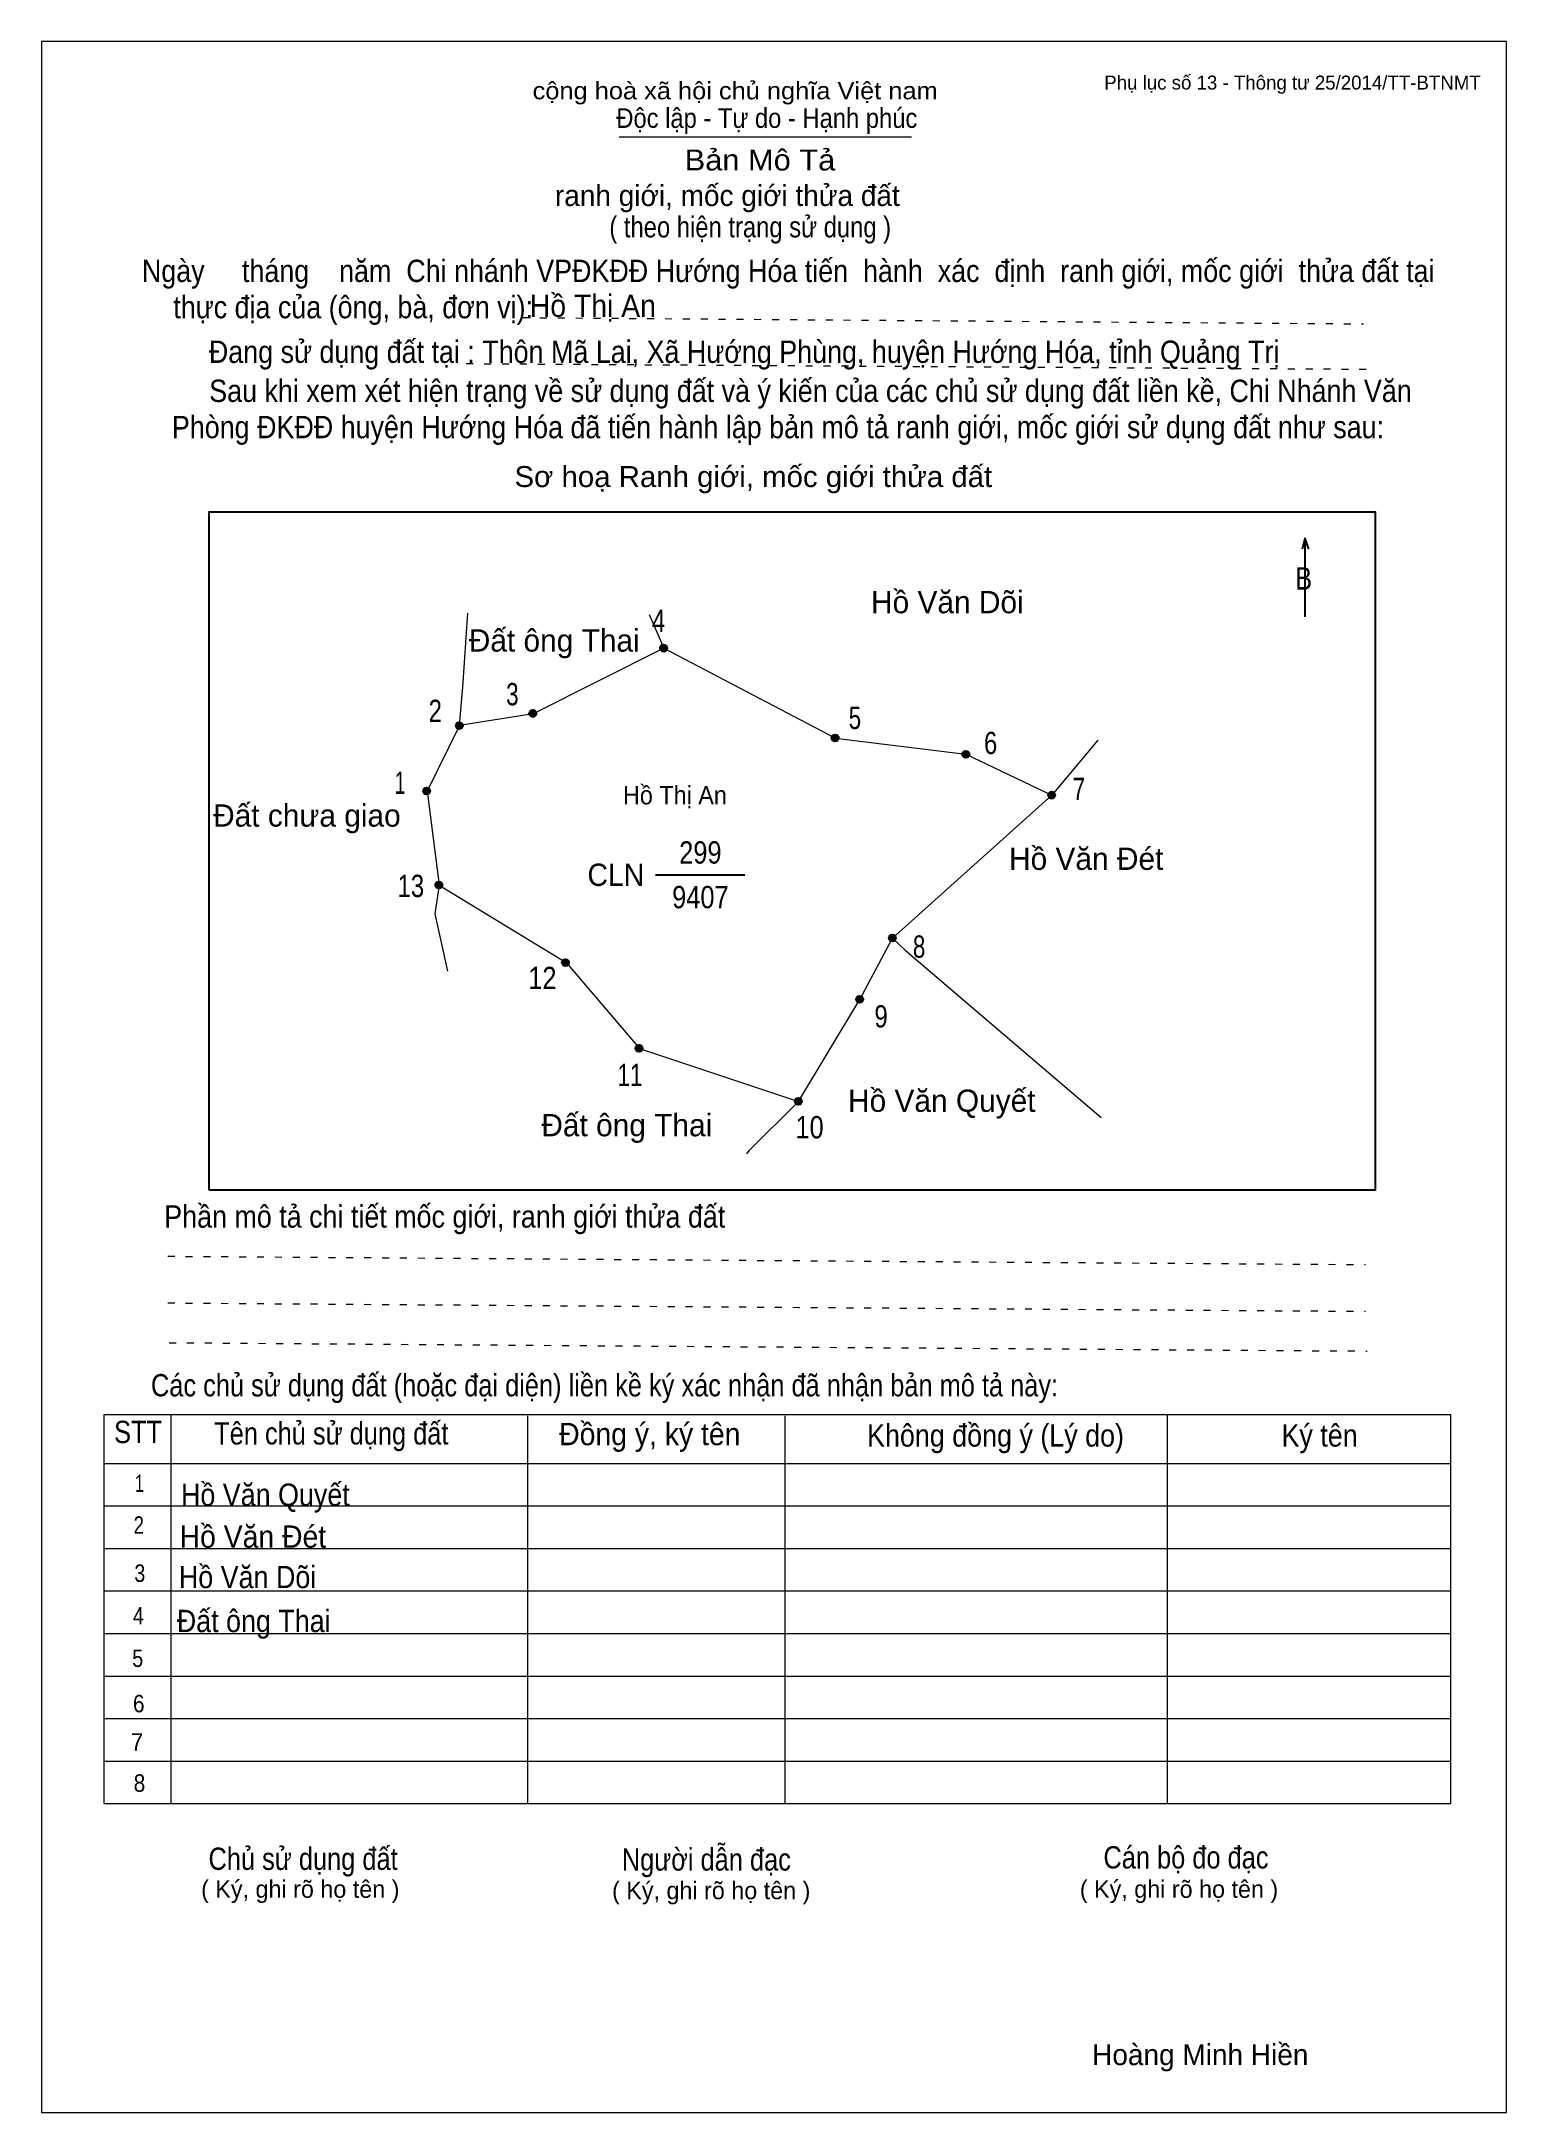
# Model space of a CAD drawing. Header units: centimetres. Extents: x 0 to 21, y 0 to 29.7.
import ezdxf
from ezdxf.enums import TextEntityAlignment as Align

# ---------------------------------------------------------------- set-up
doc = ezdxf.new("R2010")
doc.units = ezdxf.units.CM
doc.header["$LTSCALE"] = 0.13
doc.linetypes.add('DOTTED', pattern=[1.5, 0.3, -1.2])
for name, color, linetype, lineweight in [('1', 7, 'Continuous', 13), ('32', 7, 'Continuous', 25), ('33', 7, 'Continuous', 25), ('6', 7, 'Continuous', 13), ('62', 7, 'Continuous', 13)]:
    doc.layers.add(name, color=color, linetype=linetype, lineweight=lineweight)
for name, color, linetype in [('2', 7, 'Continuous'), ('34', 7, 'Continuous'), ('63', 7, 'Continuous')]:
    doc.layers.add(name, color=color, linetype=linetype)

msp = doc.modelspace()

# ---------------------------------------------------------------- hatches: boundary and pattern name
at = {"layer": '32'}
for points in [[(8.9667, 21, 1), (8.8667, 21, 1)], [(6.0387, 19.8874, 1), (5.9387, 19.8874, 1)], [(7.0928, 20.0631, 1), (6.9928, 20.0631, 1)], [(11.4261, 19.7117, 1), (11.3261, 19.7117, 1)], [(13.3, 19.4775, 1), (13.2, 19.4775, 1)], [(5.5703, 18.9505, 1), (5.4703, 18.9505, 1)], [(14.5297, 18.8919, 1), (14.4297, 18.8919, 1)], [(5.7459, 17.6036, 1), (5.6459, 17.6036, 1)], [(12.2459, 16.8423, 1), (12.1459, 16.8423, 1)], [(7.5613, 16.491, 1), (7.4613, 16.491, 1)], [(11.7775, 15.964, 1), (11.6775, 15.964, 1)], [(8.6153, 15.2613, 1), (8.5153, 15.2613, 1)], [(10.8991, 14.5, 1), (10.7991, 14.5, 1)]]:
    msp.add_hatch(color=256, dxfattribs=at).paths.add_polyline_path(points)

# ---------------------------------------------------------------- linework, layer by layer
at = {"layer": '1'}
msp.add_lwpolyline([(21, 0), (21, 29.7), (0, 29.7), (0, 0)], close=True, dxfattribs=at)
at = {"layer": '32'}
for centre in [(8.9167, 21), (5.9887, 19.8874), (7.0428, 20.0631), (11.3761, 19.7117), (13.25, 19.4775), (5.5203, 18.9505), (14.4797, 18.8919), (5.6959, 17.6036), (12.1959, 16.8423), (7.5113, 16.491), (11.7275, 15.964), (8.5653, 15.2613), (10.8491, 14.5)]:
    msp.add_circle(centre, 0.05, dxfattribs=at)
at = {"layer": '33'}
msp.add_line((8.8, 17.75), (10.08, 17.75), dxfattribs=at)
at = {"layer": '6'}
for p, q in [((8.71, 21.48), (8.92, 21)), ((15.14, 19.68), (14.48, 18.89)), ((14.48, 18.89), (12.2, 16.84))]:
    msp.add_line(p, q, dxfattribs=at)
for points in [[(5.99, 19.89), (6.04, 20.44), (6.11, 21.5)], [(8.92, 21), (7.05, 20.06), (5.99, 19.89)], [(8.92, 21), (11.38, 19.71), (13.25, 19.48), (14.48, 18.89)], [(5.99, 19.89), (5.53, 18.95), (5.7, 17.6)], [(5.7, 17.6), (5.64, 17.19), (5.82, 16.37)], [(5.7, 17.6), (7.52, 16.49), (8.57, 15.26), (10.85, 14.5)], [(10.85, 14.5), (11.73, 15.96), (12.2, 16.84)], [(12.2, 16.84), (12.38, 16.67), (15.19, 14.27)], [(10.11, 13.75), (10.15, 13.8), (10.85, 14.5)]]:
    msp.add_lwpolyline(points, dxfattribs=at)
at = {"layer": '62'}
for p, q in [((8.28, 28.33), (12.47, 28.33)), ((0.9, 10.01), (20.2, 10.01)), ((0.9, 4.43), (0.9, 10.01)), ((1.86, 4.43), (1.86, 10.01)), ((6.97, 4.43), (6.97, 9.99)), ((10.66, 4.43), (10.66, 9.99)), ((16.14, 4.43), (16.14, 10.01)), ((20.2, 4.43), (20.2, 10.01)), ((0.9, 9.31), (20.2, 9.31)), ((0.9, 8.7), (20.2, 8.7)), ((0.9, 8.09), (20.2, 8.09)), ((0.9, 7.48), (20.2, 7.48)), ((0.9, 6.87), (20.2, 6.87)), ((0.9, 6.26), (20.2, 6.26)), ((0.9, 5.65), (20.2, 5.65)), ((0.9, 5.04), (20.2, 5.04)), ((0.9, 4.43), (20.2, 4.43))]:
    msp.add_line(p, q, dxfattribs=at)
at = {"layer": '62', "linetype": 'DOTTED'}
for p, q in [((6.89, 25.74), (18.95, 25.65)), ((6.09, 25.08), (19.04, 25)), ((1.81, 12.28), (18.98, 12.16)), ((1.81, 11.61), (18.98, 11.49)), ((1.83, 11.04), (19, 10.92))]:
    msp.add_line(p, q, dxfattribs=at)
at = {"layer": '62', "lineweight": 25}
for p, q in [((18.11, 22.58), (18.11, 21.45)), ((18.11, 22.57), (18.07, 22.42)), ((18.11, 22.57), (18.16, 22.42))]:
    msp.add_line(p, q, dxfattribs=at)
msp.add_lwpolyline([(2.4, 13.23), (19.12, 13.23), (19.12, 22.95), (2.4, 22.95)], close=True, dxfattribs=at)

# ---------------------------------------------------------------- texts
at = {"layer": '2', "width": 0.95}
msp.add_text('Hồ Thị An', height=0.2635, dxfattribs=at).set_placement((9.08, 18.76), align=Align.CENTER)
at = {"layer": '32'}
for s, width, p in [('4', 0.8, (8.845, 21.23)), ('3', 0.75, (6.75, 20.18)), ('2', 0.8, (5.645, 19.94)), ('5', 0.75, (11.66, 19.84)), ('6', 0.8, (13.605, 19.48)), ('1', 0.65, (5.14, 18.91)), ('7', 0.75, (14.87, 18.82)), ('13', 0.8, (5.295, 17.43)), ('8', 0.75, (12.58, 16.56)), ('12', 0.85, (7.18, 16.11)), ('9', 0.8, (12.035, 15.56)), ('11', 0.75, (8.435, 14.72)), ('10', 0.85, (11.01, 13.97))]:
    msp.add_text(s, height=0.32, dxfattribs=dict(at, width=width)).set_placement(p, align=Align.CENTER)
at = {"layer": '33'}
for s, p in [('Hồ Văn Dõi', (12.985, 21.5)), ('Đất ông Thai', (7.35, 20.95)), ('Đất chưa giao', (3.805, 18.44)), ('Hồ Văn Đét', (14.975, 17.82)), ('Hồ Văn Quyết', (12.905, 14.35)), ('Đất ông Thai', (8.39, 14))]:
    msp.add_text(s, height=0.32, dxfattribs=at).set_placement(p, align=Align.CENTER)
at = {"layer": '33', "width": 0.85}
for s, p in [('299', (9.445, 17.91)), ('9407', (9.445, 17.27))]:
    msp.add_text(s, height=0.32, dxfattribs=at).set_placement(p, align=Align.CENTER)
at = {"layer": '33', "width": 0.95}
msp.add_text('CLN', height=0.32, dxfattribs=at).set_placement((8.64, 17.59), align=Align.RIGHT)
at = {"layer": '34'}
for s, width, p in [('Hồ Thị An', 0.95, (7, 25.75)), ('Hồ Văn Quyết', 0.9, (2, 8.7)), ('Hồ Văn Đét', 0.95, (1.98, 8.1)), ('Hồ Văn Dõi', 0.9, (1.97, 7.52)), ('Đất ông Thai', 0.9, (1.94, 6.89))]:
    msp.add_text(s, height=0.32, dxfattribs=dict(at, width=width)).set_placement(p)
at = {"layer": '62'}
for s, height, width, p in [('cộng hoà xã hội chủ nghĩa Việt nam', 0.2474, 1.1, (7.04, 28.87)), ('Độc lập - Tự do - Hạnh phúc', 0.2828, 0.9, (8.24, 28.46)), ('Bản Mô Tả', 0.3, 1.1, (9.22, 27.85)), ('( theo hiện trạng sử dụng )', 0.3, 0.85, (8.14, 26.89)), ('Ngày     tháng    năm  Chi nhánh VPĐKĐĐ Hướng Hóa tiến  hành  xác  định  ranh giới, mốc giới  thửa đất tại ', 0.32, 0.9, (1.44, 26.25)), ('thực địa của (ông, bà, đơn vị): ', 0.32, 0.9, (1.89, 25.73)), ('Đang sử dụng đất tại : Thôn Mã Lai, Xã Hướng Phùng, huyện Hướng Hóa, tỉnh Quảng Trị', 0.32, 0.9, (2.4, 25.09)), ('     Sau khi xem xét hiện trạng về sử dụng đất và ý kiến của các chủ sử dụng đất liền kề, Chi Nhánh Văn ', 0.32, 0.9, (1.87, 24.53)), ('Phòng ĐKĐĐ huyện Hướng Hóa đã tiến hành lập bản mô tả ranh giới, mốc giới sử dụng đất như sau:', 0.32, 0.9, (1.87, 24.01)), ('Sơ hoạ Ranh giới, mốc giới thửa đất', 0.3, 1.05, (6.78, 23.31)), ('B', 0.32, 0.85, (17.97, 21.84)), ('Phần mô tả chi tiết mốc giới, ranh giới thửa đất ', 0.32, 0.9, (1.76, 12.69)), ('Các chủ sử dụng đất (hoặc đại diện) liền kề ký xác nhận đã nhận bản mô tả này:', 0.32, 0.85, (1.57, 10.27))]:
    msp.add_text(s, height=height, dxfattribs=dict(at, width=width)).set_placement(p)
msp.add_text('ranh giới, mốc giới thửa đất', height=0.3, dxfattribs=at).set_placement((7.36, 27.34))
for s, height, width, p in [('STT', 0.32, 0.85, (1.385, 9.6)), ('Tên chủ sử dụng đất', 0.32, 0.85, (4.155, 9.58)), ('Đồng ý, ký tên', 0.32, 0.95, (8.72, 9.57)), ('Không đồng ý (Lý do)', 0.32, 0.9, (13.675, 9.55)), ('Ký tên', 0.32, 0.9, (18.32, 9.55)), ('1', 0.25, 0.7, (1.405, 8.9)), ('2', 0.25, 0.8, (1.395, 8.3)), ('3', 0.25, 0.85, (1.41, 7.61)), ('4', 0.25, 0.85, (1.39, 7)), ('5', 0.25, 0.85, (1.38, 6.39)), ('6', 0.25, 0.9, (1.395, 5.74)), ('7', 0.25, 0.95, (1.37, 5.19)), ('8', 0.25, 0.9, (1.405, 4.6)), ('Người dẫn đạc', 0.32, 0.85, (9.53, 3.47)), ('Chủ sử dụng đất', 0.32, 0.85, (3.75, 3.48)), ('Cán bộ đo đạc', 0.32, 0.85, (16.405, 3.5))]:
    msp.add_text(s, height=height, dxfattribs=dict(at, width=width)).set_placement(p, align=Align.CENTER)
for p in [(3.71, 3.08), (9.6, 3.06), (16.305, 3.08)]:
    msp.add_text('( Ký, ghi rõ họ tên )', height=0.25, dxfattribs=at).set_placement(p, align=Align.CENTER)
at = {"layer": '63'}
msp.add_text('Phụ lục số 13 - Thông tư 25/2014/TT-BTNMT', height=0.2, dxfattribs=at).set_placement((20.63, 29.01), align=Align.RIGHT)
msp.add_text('Hoàng Minh Hiền', height=0.3, dxfattribs=at).set_placement((16.61, 0.68), align=Align.CENTER)

doc.saveas('drawing.dxf')
